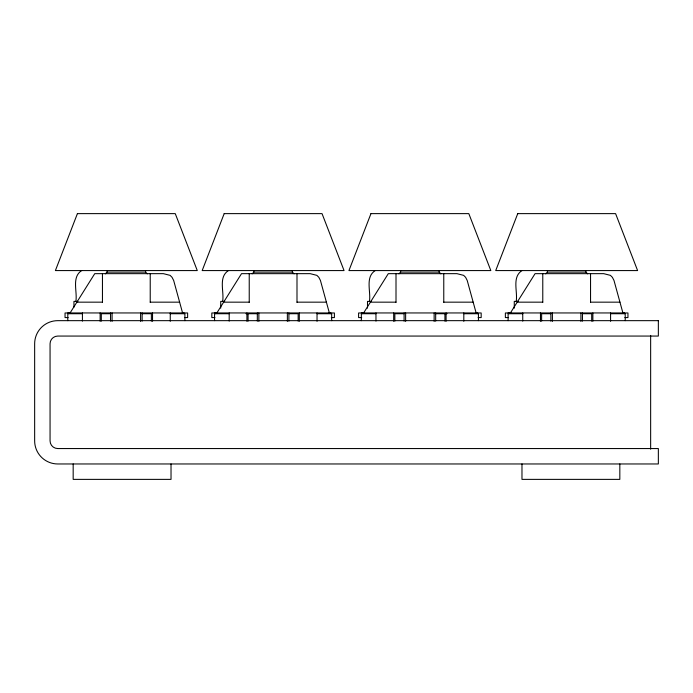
<?xml version="1.0" encoding="UTF-8"?>
<svg xmlns="http://www.w3.org/2000/svg" width="693" height="693" viewBox="0 0 693 693"><rect width="100%" height="100%" fill="white"/><g stroke="black" fill="none" stroke-linecap="round" stroke-linejoin="round"><path stroke-width="1.04" d="M70.088 312.95L94.75 273.657L163.375 273.657L170.097 275.364L172.046 277.304L173.674 280.492L182.58 312.95M216.866 312.95L241.519 273.657L310.152 273.657L316.874 275.364L318.823 277.304L320.443 280.492L329.357 312.95M363.643 312.95L388.297 273.657L456.93 273.657L463.643 275.364L465.601 277.304L467.221 280.492L476.134 312.95M510.42 312.95L535.074 273.657L603.707 273.657L610.42 275.364L612.369 277.304L613.998 280.492L622.912 312.95M105.345 273.848L107.077 272.115L145.599 272.115L147.332 273.848M252.113 273.848L253.855 272.115L292.377 272.115L294.109 273.848M398.891 273.848L400.623 272.115L439.145 272.115L440.887 273.848M545.668 273.848L547.401 272.115L585.923 272.115L587.655 273.848M81.653 270.582C71.362 277.183 77.564 291.649 75.866 301.394M228.421 270.582C218.13 277.183 224.341 291.649 222.644 301.394M375.199 270.582C364.908 277.183 371.119 291.649 369.421 301.394M521.976 270.582C511.685 277.183 517.896 291.649 516.198 301.394M70.435 312.967L65.047 312.976L65.047 317.576L68.139 317.576M217.212 312.967L211.824 312.976L211.824 317.576L214.917 317.576M363.981 312.967L358.593 312.976L358.593 317.576L361.694 317.576M510.758 312.967L505.37 312.976L505.37 317.576L508.471 317.576M77.893 301.394L73.943 301.394L73.943 307.172M224.671 301.394L220.72 301.394L220.72 308.134M371.448 301.394L367.498 301.394L367.498 308.134M518.217 301.394L514.275 301.394L514.275 308.134M76.862 302.165L102.451 302.165M150.225 302.165L179.617 302.165M223.64 302.165L249.229 302.165M296.994 302.165L326.394 302.165M370.409 302.165L396.006 302.165M443.771 302.165L473.172 302.165M517.186 302.165L542.775 302.165M590.549 302.165L619.949 302.165M67.784 312.95L184.121 312.95L184.121 313.721M214.553 312.95L330.899 312.95L330.899 313.721M361.33 312.95L477.676 312.95L477.676 313.721M508.108 312.95L624.445 312.95L624.445 313.721M82.424 313.721L67.784 313.721L67.784 320.66M110.542 313.721L101.299 313.721L101.299 321.136M142.134 313.721L151.377 313.721L151.377 321.136M170.253 313.721L184.892 313.721L184.892 320.66M229.192 313.721L214.553 313.721L214.553 320.66M245.972 313.721L257.32 313.721M288.903 313.721L298.155 313.721L298.155 321.136M317.03 313.721L331.67 313.721L331.67 320.66M375.97 313.721L361.33 313.721L361.33 320.66M404.097 313.721L394.845 313.721L394.845 321.136M435.68 313.721L447.028 313.721M463.808 313.721L478.447 313.721L478.447 320.66M522.747 313.721L508.108 313.721L508.108 320.66M550.866 313.721L541.623 313.721L541.623 321.136M582.458 313.721L591.701 313.721L591.701 321.136M610.576 313.721L625.216 313.721L625.216 320.66M184.529 317.576L187.63 317.576L187.63 312.976L182.242 312.967M331.306 317.576L334.407 317.576L334.407 312.976L329.019 312.967M478.083 317.576L481.176 317.576L481.176 312.976L475.788 312.967M624.861 317.576L627.953 317.576L627.953 312.976L622.565 312.967M650.649 335.429L650.649 449.185M619.828 463.964L619.828 479.374L521.976 479.374L521.976 463.964M610.576 312.95L610.576 321.275M592.861 312.95L592.861 321.275M590.549 273.657L590.549 302.33M585.923 270.573L585.923 272.115M582.458 312.95L582.458 321.136M580.916 312.95L580.916 321.353M552.408 312.95L552.408 321.353M550.866 312.95L550.866 321.136M547.401 270.573L547.401 272.115M542.775 273.657L542.775 302.33M540.471 312.95L540.471 321.275M522.747 312.95L522.747 321.102M508.879 312.95L508.879 313.721M463.808 312.95L463.808 321.275M446.084 312.95L446.084 321.275M444.932 313.721L444.932 321.136M443.771 273.657L443.771 302.33M439.145 270.573L439.145 272.115M435.68 312.95L435.68 321.136M434.139 312.95L434.139 321.353M405.63 312.95L405.63 321.353M404.097 312.95L404.097 321.136M400.623 270.573L400.623 272.115M396.006 273.657L396.006 302.33M393.693 312.95L393.693 321.275M375.97 312.95L375.97 321.102M362.101 312.95L362.101 313.721M317.03 312.95L317.03 321.275M299.307 312.95L299.307 321.275M296.994 273.657L296.994 302.33M292.377 270.573L292.377 272.115M288.903 312.95L288.903 321.136M287.37 312.95L287.37 321.353M258.861 312.95L258.861 321.353M257.32 312.95L257.32 321.136M253.855 270.573L253.855 272.115M249.229 273.657L249.229 302.33M248.068 313.721L248.068 321.136M246.916 312.95L246.916 321.275M229.192 312.95L229.192 321.102M215.324 312.95L215.324 313.721M171.024 463.964L171.024 479.374L73.172 479.374L73.172 463.964M170.253 312.95L170.253 321.275M152.529 312.95L152.529 321.275M150.225 273.657L150.225 302.33M145.599 270.573L145.599 272.115M142.134 312.95L142.134 321.136M140.592 312.95L140.592 321.353M112.084 312.95L112.084 321.353M110.542 312.95L110.542 321.136M107.077 270.573L107.077 272.115M102.451 273.657L102.451 302.33M100.138 312.95L100.138 321.275M82.424 312.95L82.424 321.102M68.555 312.95L68.555 313.721M77.408 213.626L55.397 270.573L197.28 270.573L175.26 213.626L77.408 213.626M224.185 213.626L202.174 270.573L344.057 270.573L322.037 213.626L224.185 213.626M370.963 213.626L348.943 270.573L490.826 270.573L468.815 213.626L370.963 213.626M517.74 213.626L495.72 270.573L637.603 270.573L615.592 213.626L517.74 213.626M658.35 320.66L57.762 320.66A23.112 23.112 0 0 0 34.65 343.771L34.65 440.852A23.112 23.112 0 0 0 57.762 463.964L658.35 463.964L658.35 448.553L57.762 448.553A7.701 7.701 0 0 1 50.061 440.852L50.061 343.771A7.701 7.701 0 0 1 57.762 336.062L658.35 336.062L658.35 320.66"/></g></svg>
